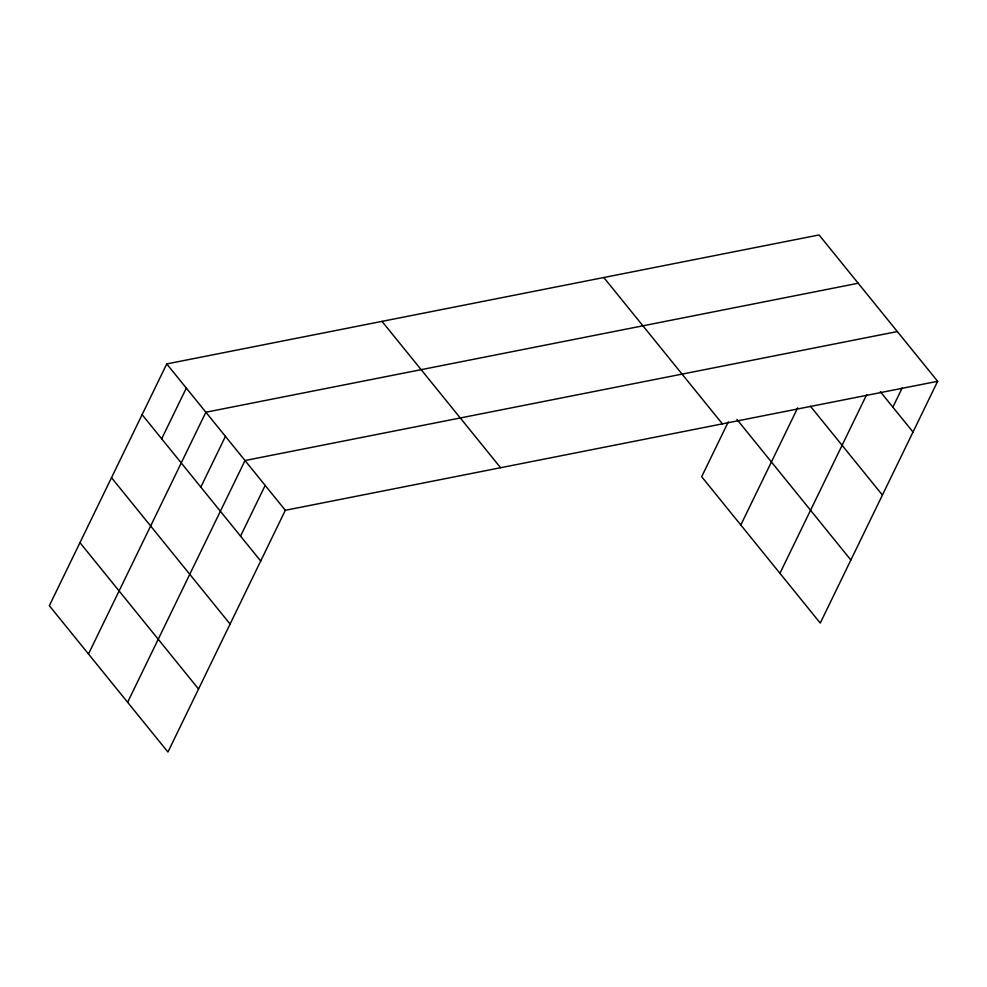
<?xml version="1.0" encoding="UTF-8"?>
<svg xmlns="http://www.w3.org/2000/svg" width="987" height="987" viewBox="0 0 987 987"><rect width="100%" height="100%" fill="white"/><g stroke="black" fill="none" stroke-linecap="round" stroke-linejoin="round"><path stroke-width="1.48" d="M166.741 363.932L49.35 605.697L167.938 752.045L285.329 510.291L937.65 381.303L819.062 234.955L166.741 363.932L285.329 510.291M161.683 438.808L186.309 388.088M88.485 653.986L205.876 412.233L858.197 283.244M200.817 487.109L225.443 436.377M127.619 702.288L245.01 460.534L897.331 331.546M240.544 536.138L265.17 485.419M728.295 421.893L701.671 476.709L820.259 623.068L937.65 381.303M740.805 525.01L797.693 407.841M779.94 573.299L866.709 394.603M892.865 407.15L902.18 387.953M880.379 391.74L913.024 432.035M810.413 406.212L882.415 495.067M736.944 419.413L850.868 560.024M603.797 277.52L722.385 423.867M382.006 321.367L500.594 467.727M142.116 414.663L260.704 561.011M111.506 477.696L230.094 624.055M79.959 542.653L198.547 689.012"/></g></svg>
